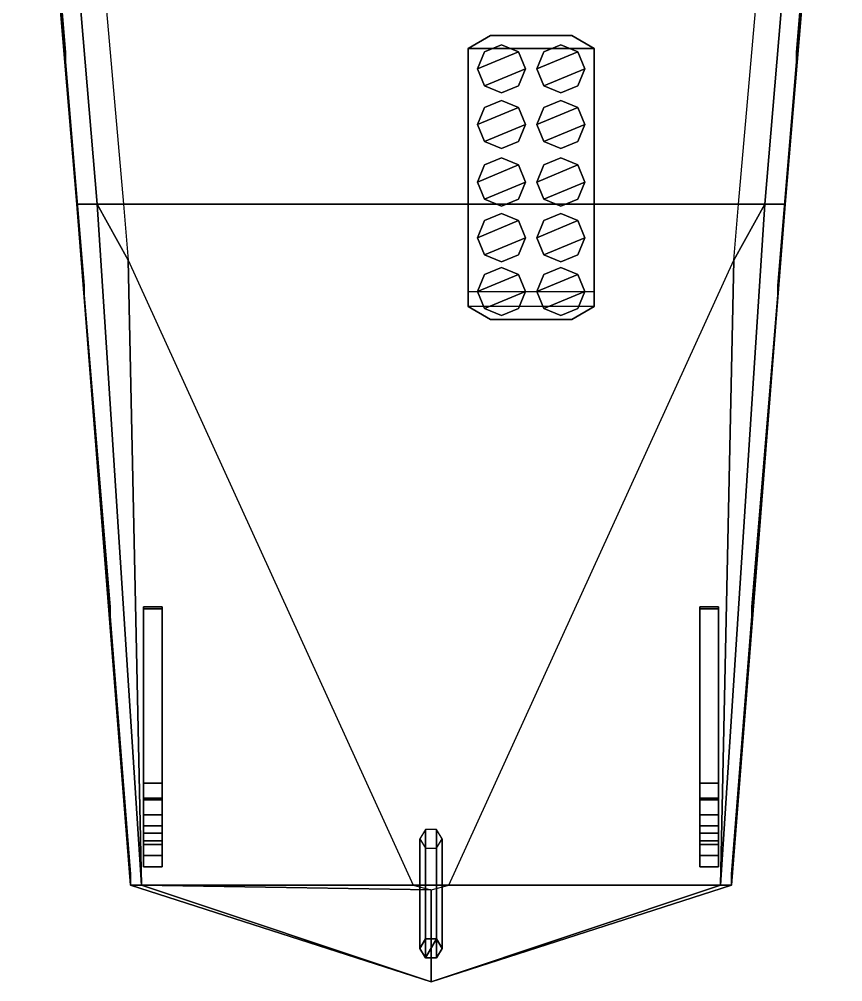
# Model space of a CAD drawing. Extents: x -2.7 to 2.7, y -19.1 to 19.1.
# Drawn here: x -2.22 to 2.22, y -19.15 to -13.96 of the extents above; entities that cross this region are included whole.
import ezdxf

# ---------------------------------------------------------------- set-up
doc = ezdxf.new("R2010")
doc.units = 0
doc.layers.get('0').update_dxf_attribs({"linetype": 'CONTINUOUS'})
doc.layers.add('RAILINGS', color=6, linetype='CONTINUOUS')

msp = doc.modelspace()

# ---------------------------------------------------------------- linework, layer by layer
for points in [[(-2.220000000000001, -11.27999999999999, 1.569999999999999), (-1.909999999999999, -14.95999999999999, 1.620000000000001), (1.909999999999993, -14.95999999999999, 1.620000000000001), (2.219999999999996, -11.27999999999999, 1.569999999999999)], [(-2.220000000000001, -11.27999999999999, 1.569999999999999), (-2.110000000000016, -11.27999999999999, 0.8700000000000006), (-1.8, -14.95999999999999, 0.8700000000000006), (-1.909999999999999, -14.95999999999999, 1.620000000000001)], [(-2.110000000000016, -11.27999999999999, 0.8700000000000006), (-1.98154362416109, -11.27999999999999), (-1.657959183673472, -14.96), (-1.8, -14.95999999999999, 0.8700000000000006)], [(1.799999999999993, -14.95999999999999, 0.8700000000000006), (1.657959183673466, -14.96), (1.981543624161085, -11.27999999999999), (2.11000000000001, -11.27999999999999, 0.8700000000000006)], [(1.909999999999993, -14.95999999999999, 1.620000000000001), (1.799999999999993, -14.95999999999999, 0.8700000000000006), (2.11000000000001, -11.27999999999999, 0.8700000000000006), (2.219999999999996, -11.27999999999999, 1.569999999999999)], [(0.3199999999999983, -14.05, 1.8), (0.3199999999999983, -14.05, 1.6), (0.1999999999999982, -14.12, 1.6), (0.1999999999999982, -14.12, 1.8)], [(0.8799999999999982, -14.12, 1.8), (0.7599999999999985, -14.05, 1.8), (0.3199999999999983, -14.05, 1.8), (0.1999999999999982, -14.12, 1.8)], [(0.7599999999999985, -14.05, 1.8), (0.7599999999999985, -14.05, 1.6), (0.3199999999999983, -14.05, 1.6), (0.3199999999999983, -14.05, 1.8)], [(0.8799999999999982, -14.12, 1.6), (0.7599999999999985, -14.05, 1.6), (0.7599999999999985, -14.05, 1.8), (0.8799999999999982, -14.12, 1.8)], [(0.3799999999999983, -14.1, 1.929999999999999), (0.2880761184457471, -14.13807611844575, 1.929999999999999), (0.2499999999999983, -14.23, 1.929999999999999), (0.4719238815542495, -14.13807611844575, 1.929999999999999)], [(0.3799999999999983, -14.1, 1.8), (0.2880761184457471, -14.13807611844575, 1.8), (0.2880761184457471, -14.13807611844575, 1.929999999999999), (0.3799999999999983, -14.1, 1.929999999999999)], [(0.4719238815542495, -14.13807611844575, 1.8), (0.3799999999999983, -14.1, 1.8), (0.3799999999999983, -14.1, 1.929999999999999), (0.4719238815542495, -14.13807611844575, 1.929999999999999)], [(0.6999999999999984, -14.1, 1.929999999999999), (0.608076118445747, -14.13807611844575, 1.929999999999999), (0.5699999999999984, -14.23, 1.929999999999999), (0.7919238815542496, -14.13807611844575, 1.929999999999999)], [(0.6999999999999984, -14.1, 1.8), (0.608076118445747, -14.13807611844575, 1.8), (0.608076118445747, -14.13807611844575, 1.929999999999999), (0.6999999999999984, -14.1, 1.929999999999999)], [(0.7919238815542496, -14.13807611844575, 1.8), (0.6999999999999984, -14.1, 1.8), (0.6999999999999984, -14.1, 1.929999999999999), (0.7919238815542496, -14.13807611844575, 1.929999999999999)], [(0.8799999999999981, -15.43, 1.8), (0.8799999999999982, -14.12, 1.8), (0.1999999999999982, -14.12, 1.8), (0.1999999999999981, -15.43, 1.8)], [(0.1999999999999982, -14.12, 1.8), (0.1999999999999982, -14.12, 1.6), (0.1999999999999981, -15.51, 1.62), (0.1999999999999981, -15.51, 1.8)], [(0.2880761184457471, -14.13807611844575, 1.8), (0.2499999999999983, -14.23, 1.8), (0.2499999999999983, -14.23, 1.929999999999999), (0.2880761184457471, -14.13807611844575, 1.929999999999999)], [(0.4719238815542495, -14.13807611844575, 1.929999999999999), (0.2499999999999983, -14.23, 1.929999999999999), (0.288076118445747, -14.32192388155425, 1.929999999999999), (0.5099999999999982, -14.23, 1.929999999999999)], [(0.5099999999999982, -14.23, 1.8), (0.4719238815542495, -14.13807611844575, 1.8), (0.4719238815542495, -14.13807611844575, 1.929999999999999), (0.5099999999999982, -14.23, 1.929999999999999)], [(0.608076118445747, -14.13807611844575, 1.8), (0.5699999999999984, -14.23, 1.8), (0.5699999999999984, -14.23, 1.929999999999999), (0.608076118445747, -14.13807611844575, 1.929999999999999)], [(0.7919238815542496, -14.13807611844575, 1.929999999999999), (0.5699999999999984, -14.23, 1.929999999999999), (0.608076118445747, -14.32192388155425, 1.929999999999999), (0.8299999999999982, -14.23, 1.929999999999999)], [(0.8299999999999982, -14.23, 1.8), (0.7919238815542496, -14.13807611844575, 1.8), (0.7919238815542496, -14.13807611844575, 1.929999999999999), (0.8299999999999982, -14.23, 1.929999999999999)], [(0.8799999999999981, -15.51, 1.62), (0.8799999999999982, -14.12, 1.6), (0.8799999999999982, -14.12, 1.8), (0.8799999999999981, -15.51, 1.8)], [(0.2499999999999983, -14.23, 1.8), (0.288076118445747, -14.32192388155425, 1.8), (0.288076118445747, -14.32192388155425, 1.929999999999999), (0.2499999999999983, -14.23, 1.929999999999999)], [(0.5099999999999982, -14.23, 1.929999999999999), (0.288076118445747, -14.32192388155425, 1.929999999999999), (0.3799999999999976, -14.36, 1.929999999999999), (0.4719238815542494, -14.32192388155425, 1.929999999999999)], [(0.4719238815542494, -14.32192388155425, 1.8), (0.5099999999999982, -14.23, 1.8), (0.5099999999999982, -14.23, 1.929999999999999), (0.4719238815542494, -14.32192388155425, 1.929999999999999)], [(0.5699999999999984, -14.23, 1.8), (0.608076118445747, -14.32192388155425, 1.8), (0.608076118445747, -14.32192388155425, 1.929999999999999), (0.5699999999999984, -14.23, 1.929999999999999)], [(0.8299999999999982, -14.23, 1.929999999999999), (0.608076118445747, -14.32192388155425, 1.929999999999999), (0.6999999999999976, -14.36, 1.929999999999999), (0.7919238815542496, -14.32192388155425, 1.929999999999999)], [(0.7919238815542496, -14.32192388155425, 1.8), (0.8299999999999982, -14.23, 1.8), (0.8299999999999982, -14.23, 1.929999999999999), (0.7919238815542496, -14.32192388155425, 1.929999999999999)], [(0.288076118445747, -14.32192388155425, 1.8), (0.3799999999999982, -14.36, 1.8), (0.3799999999999982, -14.36, 1.929999999999999), (0.288076118445747, -14.32192388155425, 1.929999999999999)], [(0.3799999999999982, -14.36, 1.8), (0.4719238815542494, -14.32192388155425, 1.8), (0.4719238815542494, -14.32192388155425, 1.929999999999999), (0.3799999999999982, -14.36, 1.929999999999999)], [(0.608076118445747, -14.32192388155425, 1.8), (0.6999999999999984, -14.36, 1.8), (0.6999999999999984, -14.36, 1.929999999999999), (0.608076118445747, -14.32192388155425, 1.929999999999999)], [(0.6999999999999984, -14.36, 1.8), (0.7919238815542496, -14.32192388155425, 1.8), (0.7919238815542496, -14.32192388155425, 1.929999999999999), (0.6999999999999984, -14.36, 1.929999999999999)], [(0.3799999999999982, -14.4, 1.929999999999999), (0.288076118445747, -14.43807611844575, 1.929999999999999), (0.2499999999999982, -14.53, 1.929999999999999), (0.4719238815542494, -14.43807611844575, 1.929999999999999)], [(0.3799999999999982, -14.4, 1.8), (0.288076118445747, -14.43807611844575, 1.8), (0.288076118445747, -14.43807611844575, 1.929999999999999), (0.3799999999999982, -14.4, 1.929999999999999)], [(0.4719238815542494, -14.43807611844575, 1.8), (0.3799999999999982, -14.4, 1.8), (0.3799999999999982, -14.4, 1.929999999999999), (0.4719238815542494, -14.43807611844575, 1.929999999999999)], [(0.6999999999999984, -14.4, 1.929999999999999), (0.608076118445747, -14.43807611844575, 1.929999999999999), (0.5699999999999984, -14.53, 1.929999999999999), (0.7919238815542496, -14.43807611844575, 1.929999999999999)], [(0.6999999999999984, -14.4, 1.8), (0.608076118445747, -14.43807611844575, 1.8), (0.608076118445747, -14.43807611844575, 1.929999999999999), (0.6999999999999984, -14.4, 1.929999999999999)], [(0.7919238815542496, -14.43807611844575, 1.8), (0.6999999999999984, -14.4, 1.8), (0.6999999999999984, -14.4, 1.929999999999999), (0.7919238815542496, -14.43807611844575, 1.929999999999999)], [(0.288076118445747, -14.43807611844575, 1.8), (0.2499999999999982, -14.53, 1.8), (0.2499999999999982, -14.53, 1.929999999999999), (0.288076118445747, -14.43807611844575, 1.929999999999999)], [(0.4719238815542494, -14.43807611844575, 1.929999999999999), (0.2499999999999982, -14.53, 1.929999999999999), (0.288076118445747, -14.62192388155425, 1.929999999999999), (0.5099999999999982, -14.53, 1.929999999999999)], [(0.5099999999999982, -14.53, 1.8), (0.4719238815542494, -14.43807611844575, 1.8), (0.4719238815542494, -14.43807611844575, 1.929999999999999), (0.5099999999999982, -14.53, 1.929999999999999)], [(0.608076118445747, -14.43807611844575, 1.8), (0.5699999999999984, -14.53, 1.8), (0.5699999999999984, -14.53, 1.929999999999999), (0.608076118445747, -14.43807611844575, 1.929999999999999)], [(0.7919238815542496, -14.43807611844575, 1.929999999999999), (0.5699999999999984, -14.53, 1.929999999999999), (0.608076118445747, -14.62192388155425, 1.929999999999999), (0.8299999999999982, -14.53, 1.929999999999999)], [(0.8299999999999982, -14.53, 1.8), (0.7919238815542496, -14.43807611844575, 1.8), (0.7919238815542496, -14.43807611844575, 1.929999999999999), (0.8299999999999982, -14.53, 1.929999999999999)], [(0.2499999999999982, -14.53, 1.8), (0.288076118445747, -14.62192388155425, 1.8), (0.288076118445747, -14.62192388155425, 1.929999999999999), (0.2499999999999982, -14.53, 1.929999999999999)], [(0.5099999999999982, -14.53, 1.929999999999999), (0.288076118445747, -14.62192388155425, 1.929999999999999), (0.3799999999999976, -14.66, 1.929999999999999), (0.4719238815542494, -14.62192388155425, 1.929999999999999)], [(0.4719238815542494, -14.62192388155425, 1.8), (0.5099999999999982, -14.53, 1.8), (0.5099999999999982, -14.53, 1.929999999999999), (0.4719238815542494, -14.62192388155425, 1.929999999999999)], [(0.5699999999999984, -14.53, 1.8), (0.608076118445747, -14.62192388155425, 1.8), (0.608076118445747, -14.62192388155425, 1.929999999999999), (0.5699999999999984, -14.53, 1.929999999999999)], [(0.8299999999999982, -14.53, 1.929999999999999), (0.608076118445747, -14.62192388155425, 1.929999999999999), (0.6999999999999976, -14.66, 1.929999999999999), (0.7919238815542496, -14.62192388155425, 1.929999999999999)], [(0.7919238815542496, -14.62192388155425, 1.8), (0.8299999999999982, -14.53, 1.8), (0.8299999999999982, -14.53, 1.929999999999999), (0.7919238815542496, -14.62192388155425, 1.929999999999999)], [(0.288076118445747, -14.62192388155425, 1.8), (0.3799999999999982, -14.66, 1.8), (0.3799999999999982, -14.66, 1.929999999999999), (0.288076118445747, -14.62192388155425, 1.929999999999999)], [(0.3799999999999982, -14.66, 1.8), (0.4719238815542494, -14.62192388155425, 1.8), (0.4719238815542494, -14.62192388155425, 1.929999999999999), (0.3799999999999982, -14.66, 1.929999999999999)], [(0.608076118445747, -14.62192388155425, 1.8), (0.6999999999999984, -14.66, 1.8), (0.6999999999999984, -14.66, 1.929999999999999), (0.608076118445747, -14.62192388155425, 1.929999999999999)], [(0.6999999999999984, -14.66, 1.8), (0.7919238815542496, -14.62192388155425, 1.8), (0.7919238815542496, -14.62192388155425, 1.929999999999999), (0.6999999999999984, -14.66, 1.929999999999999)], [(0.3799999999999982, -14.71, 1.929999999999999), (0.288076118445747, -14.74807611844575, 1.929999999999999), (0.2499999999999982, -14.84, 1.929999999999999), (0.4719238815542494, -14.74807611844575, 1.929999999999999)], [(0.3799999999999982, -14.71, 1.8), (0.288076118445747, -14.74807611844575, 1.8), (0.288076118445747, -14.74807611844575, 1.929999999999999), (0.3799999999999982, -14.71, 1.929999999999999)], [(0.4719238815542494, -14.74807611844575, 1.8), (0.3799999999999982, -14.71, 1.8), (0.3799999999999982, -14.71, 1.929999999999999), (0.4719238815542494, -14.74807611844575, 1.929999999999999)], [(0.6999999999999984, -14.71, 1.929999999999999), (0.608076118445747, -14.74807611844575, 1.929999999999999), (0.5699999999999984, -14.84, 1.929999999999999), (0.7919238815542496, -14.74807611844575, 1.929999999999999)], [(0.6999999999999984, -14.71, 1.8), (0.608076118445747, -14.74807611844575, 1.8), (0.608076118445747, -14.74807611844575, 1.929999999999999), (0.6999999999999984, -14.71, 1.929999999999999)], [(0.7919238815542496, -14.74807611844575, 1.8), (0.6999999999999984, -14.71, 1.8), (0.6999999999999984, -14.71, 1.929999999999999), (0.7919238815542496, -14.74807611844575, 1.929999999999999)], [(0.288076118445747, -14.74807611844575, 1.8), (0.2499999999999982, -14.84, 1.8), (0.2499999999999982, -14.84, 1.929999999999999), (0.288076118445747, -14.74807611844575, 1.929999999999999)], [(0.4719238815542494, -14.74807611844575, 1.929999999999999), (0.2499999999999982, -14.84, 1.929999999999999), (0.288076118445747, -14.93192388155425, 1.929999999999999), (0.5099999999999982, -14.84, 1.929999999999999)], [(0.5099999999999982, -14.84, 1.8), (0.4719238815542494, -14.74807611844575, 1.8), (0.4719238815542494, -14.74807611844575, 1.929999999999999), (0.5099999999999982, -14.84, 1.929999999999999)], [(0.608076118445747, -14.74807611844575, 1.8), (0.5699999999999984, -14.84, 1.8), (0.5699999999999984, -14.84, 1.929999999999999), (0.608076118445747, -14.74807611844575, 1.929999999999999)], [(0.7919238815542496, -14.74807611844575, 1.929999999999999), (0.5699999999999984, -14.84, 1.929999999999999), (0.608076118445747, -14.93192388155425, 1.929999999999999), (0.8299999999999982, -14.84, 1.929999999999999)], [(0.8299999999999982, -14.84, 1.8), (0.7919238815542496, -14.74807611844575, 1.8), (0.7919238815542496, -14.74807611844575, 1.929999999999999), (0.8299999999999982, -14.84, 1.929999999999999)], [(0.2499999999999982, -14.84, 1.8), (0.288076118445747, -14.93192388155425, 1.8), (0.288076118445747, -14.93192388155425, 1.929999999999999), (0.2499999999999982, -14.84, 1.929999999999999)], [(0.5099999999999982, -14.84, 1.929999999999999), (0.288076118445747, -14.93192388155425, 1.929999999999999), (0.3799999999999975, -14.97, 1.929999999999999), (0.4719238815542494, -14.93192388155425, 1.929999999999999)], [(0.4719238815542494, -14.93192388155425, 1.8), (0.5099999999999982, -14.84, 1.8), (0.5099999999999982, -14.84, 1.929999999999999), (0.4719238815542494, -14.93192388155425, 1.929999999999999)], [(0.5699999999999984, -14.84, 1.8), (0.608076118445747, -14.93192388155425, 1.8), (0.608076118445747, -14.93192388155425, 1.929999999999999), (0.5699999999999984, -14.84, 1.929999999999999)], [(0.8299999999999982, -14.84, 1.929999999999999), (0.608076118445747, -14.93192388155425, 1.929999999999999), (0.6999999999999976, -14.97, 1.929999999999999), (0.7919238815542496, -14.93192388155425, 1.929999999999999)], [(0.7919238815542496, -14.93192388155425, 1.8), (0.8299999999999982, -14.84, 1.8), (0.8299999999999982, -14.84, 1.929999999999999), (0.7919238815542496, -14.93192388155425, 1.929999999999999)], [(0.288076118445747, -14.93192388155425, 1.8), (0.3799999999999982, -14.97, 1.8), (0.3799999999999982, -14.97, 1.929999999999999), (0.288076118445747, -14.93192388155425, 1.929999999999999)], [(0.3799999999999982, -14.97, 1.8), (0.4719238815542494, -14.93192388155425, 1.8), (0.4719238815542494, -14.93192388155425, 1.929999999999999), (0.3799999999999982, -14.97, 1.929999999999999)], [(0.608076118445747, -14.93192388155425, 1.8), (0.6999999999999983, -14.97, 1.8), (0.6999999999999983, -14.97, 1.929999999999999), (0.608076118445747, -14.93192388155425, 1.929999999999999)], [(0.6999999999999983, -14.97, 1.8), (0.7919238815542496, -14.93192388155425, 1.8), (0.7919238815542496, -14.93192388155425, 1.929999999999999), (0.6999999999999983, -14.97, 1.929999999999999)], [(-1.909999999999999, -14.95999999999999, 1.620000000000001), (-1.8, -14.95999999999999, 0.8700000000000006), (-1.559999999999991, -18.62999999999999, 1.310000000000001), (-1.619999999999994, -18.62999999999999, 1.640000000000001)], [(-1.91, -14.95999999999999, 1.620000000000001), (-1.620000000000019, -18.63, 1.640000000000001), (1.619999999999989, -18.63, 1.640000000000001), (1.909999999999993, -14.95999999999999, 1.620000000000001)], [(-1.8, -14.95999999999999, 0.8699999999999988), (-1.657959183673473, -14.95999999999999), (-1.633432835820871, -15.26126865671647)], [(-1.8, -14.95999999999999, 0.8700000000000006), (-1.633432835820896, -15.26126865671648), (-1.559999999999991, -18.62999999999999, 1.230000000000001), (-1.559999999999991, -18.62999999999999, 1.310000000000001)], [(1.560000000000012, -18.62999999999999, 1.310000000000001), (1.560000000000012, -18.62999999999999, 1.230000000000001), (1.633432835820892, -15.26126865671648), (1.799999999999993, -14.95999999999999, 0.8700000000000006)], [(1.620000000000015, -18.62999999999999, 1.640000000000001), (1.560000000000012, -18.62999999999999, 1.310000000000001), (1.799999999999993, -14.95999999999999, 0.8700000000000006), (1.909999999999993, -14.95999999999999, 1.620000000000001)], [(1.633432835820892, -15.26126865671648), (1.633432835820892, -15.26126865671648), (1.657959183673465, -14.96), (1.799999999999993, -14.95999999999999, 0.8700000000000006)], [(0.3799999999999982, -15.01, 1.929999999999999), (0.288076118445747, -15.04807611844575, 1.929999999999999), (0.2499999999999981, -15.14, 1.929999999999999), (0.4719238815542494, -15.04807611844575, 1.929999999999999)], [(0.3799999999999982, -15.01, 1.8), (0.288076118445747, -15.04807611844575, 1.8), (0.288076118445747, -15.04807611844575, 1.929999999999999), (0.3799999999999982, -15.01, 1.929999999999999)], [(0.4719238815542494, -15.04807611844575, 1.8), (0.3799999999999982, -15.01, 1.8), (0.3799999999999982, -15.01, 1.929999999999999), (0.4719238815542494, -15.04807611844575, 1.929999999999999)], [(0.6999999999999983, -15.01, 1.929999999999999), (0.608076118445747, -15.04807611844575, 1.929999999999999), (0.5699999999999982, -15.14, 1.929999999999999), (0.7919238815542494, -15.04807611844575, 1.929999999999999)], [(0.6999999999999983, -15.01, 1.8), (0.608076118445747, -15.04807611844575, 1.8), (0.608076118445747, -15.04807611844575, 1.929999999999999), (0.6999999999999983, -15.01, 1.929999999999999)], [(0.7919238815542494, -15.04807611844575, 1.8), (0.6999999999999983, -15.01, 1.8), (0.6999999999999983, -15.01, 1.929999999999999), (0.7919238815542494, -15.04807611844575, 1.929999999999999)], [(0.288076118445747, -15.04807611844575, 1.8), (0.2499999999999981, -15.14, 1.8), (0.2499999999999981, -15.14, 1.929999999999999), (0.288076118445747, -15.04807611844575, 1.929999999999999)], [(0.4719238815542494, -15.04807611844575, 1.929999999999999), (0.2499999999999981, -15.14, 1.929999999999999), (0.2880761184457469, -15.23192388155425, 1.929999999999999), (0.5099999999999981, -15.14, 1.929999999999999)], [(0.5099999999999981, -15.14, 1.8), (0.4719238815542494, -15.04807611844575, 1.8), (0.4719238815542494, -15.04807611844575, 1.929999999999999), (0.5099999999999981, -15.14, 1.929999999999999)], [(0.608076118445747, -15.04807611844575, 1.8), (0.5699999999999982, -15.14, 1.8), (0.5699999999999982, -15.14, 1.929999999999999), (0.608076118445747, -15.04807611844575, 1.929999999999999)], [(0.7919238815542494, -15.04807611844575, 1.929999999999999), (0.5699999999999982, -15.14, 1.929999999999999), (0.608076118445747, -15.23192388155425, 1.929999999999999), (0.8299999999999981, -15.14, 1.929999999999999)], [(0.8299999999999981, -15.14, 1.8), (0.7919238815542494, -15.04807611844575, 1.8), (0.7919238815542494, -15.04807611844575, 1.929999999999999), (0.8299999999999981, -15.14, 1.929999999999999)], [(0.2499999999999981, -15.14, 1.8), (0.2880761184457469, -15.23192388155425, 1.8), (0.2880761184457469, -15.23192388155425, 1.929999999999999), (0.2499999999999981, -15.14, 1.929999999999999)], [(0.5099999999999981, -15.14, 1.929999999999999), (0.2880761184457469, -15.23192388155425, 1.929999999999999), (0.3799999999999974, -15.27, 1.929999999999999), (0.4719238815542493, -15.23192388155425, 1.929999999999999)], [(0.4719238815542493, -15.23192388155425, 1.8), (0.5099999999999981, -15.14, 1.8), (0.5099999999999981, -15.14, 1.929999999999999), (0.4719238815542493, -15.23192388155425, 1.929999999999999)], [(0.5699999999999982, -15.14, 1.8), (0.608076118445747, -15.23192388155425, 1.8), (0.608076118445747, -15.23192388155425, 1.929999999999999), (0.5699999999999982, -15.14, 1.929999999999999)], [(0.8299999999999981, -15.14, 1.929999999999999), (0.608076118445747, -15.23192388155425, 1.929999999999999), (0.6999999999999976, -15.27, 1.929999999999999), (0.7919238815542494, -15.23192388155425, 1.929999999999999)], [(0.7919238815542494, -15.23192388155425, 1.8), (0.8299999999999981, -15.14, 1.8), (0.8299999999999981, -15.14, 1.929999999999999), (0.7919238815542494, -15.23192388155425, 1.929999999999999)], [(0.2880761184457469, -15.23192388155425, 1.8), (0.3799999999999981, -15.27, 1.8), (0.3799999999999981, -15.27, 1.929999999999999), (0.2880761184457469, -15.23192388155425, 1.929999999999999)], [(0.3799999999999981, -15.27, 1.8), (0.4719238815542493, -15.23192388155425, 1.8), (0.4719238815542493, -15.23192388155425, 1.929999999999999), (0.3799999999999981, -15.27, 1.929999999999999)], [(0.608076118445747, -15.23192388155425, 1.8), (0.6999999999999983, -15.27, 1.8), (0.6999999999999983, -15.27, 1.929999999999999), (0.608076118445747, -15.23192388155425, 1.929999999999999)], [(0.6999999999999983, -15.27, 1.8), (0.7919238815542494, -15.23192388155425, 1.8), (0.7919238815542494, -15.23192388155425, 1.929999999999999), (0.6999999999999983, -15.27, 1.929999999999999)], [(0.3799999999999981, -15.3, 1.929999999999999), (0.2880761184457469, -15.33807611844575, 1.929999999999999), (0.2499999999999981, -15.43, 1.929999999999999), (0.4719238815542493, -15.33807611844575, 1.929999999999999)], [(0.3799999999999981, -15.3, 1.8), (0.2880761184457469, -15.33807611844575, 1.8), (0.2880761184457469, -15.33807611844575, 1.929999999999999), (0.3799999999999981, -15.3, 1.929999999999999)], [(0.4719238815542493, -15.33807611844575, 1.8), (0.3799999999999981, -15.3, 1.8), (0.3799999999999981, -15.3, 1.929999999999999), (0.4719238815542493, -15.33807611844575, 1.929999999999999)], [(0.6999999999999983, -15.3, 1.929999999999999), (0.608076118445747, -15.33807611844575, 1.929999999999999), (0.5699999999999982, -15.43, 1.929999999999999), (0.7919238815542494, -15.33807611844575, 1.929999999999999)], [(0.6999999999999983, -15.3, 1.8), (0.608076118445747, -15.33807611844575, 1.8), (0.608076118445747, -15.33807611844575, 1.929999999999999), (0.6999999999999983, -15.3, 1.929999999999999)], [(0.7919238815542494, -15.33807611844575, 1.8), (0.6999999999999983, -15.3, 1.8), (0.6999999999999983, -15.3, 1.929999999999999), (0.7919238815542494, -15.33807611844575, 1.929999999999999)], [(0.2880761184457469, -15.33807611844575, 1.8), (0.2499999999999981, -15.43, 1.8), (0.2499999999999981, -15.43, 1.929999999999999), (0.2880761184457469, -15.33807611844575, 1.929999999999999)], [(0.4719238815542493, -15.33807611844575, 1.929999999999999), (0.2499999999999981, -15.43, 1.929999999999999), (0.2880761184457469, -15.52192388155425, 1.929999999999999), (0.5099999999999981, -15.43, 1.929999999999999)], [(0.5099999999999981, -15.43, 1.8), (0.4719238815542493, -15.33807611844575, 1.8), (0.4719238815542493, -15.33807611844575, 1.929999999999999), (0.5099999999999981, -15.43, 1.929999999999999)], [(0.608076118445747, -15.33807611844575, 1.8), (0.5699999999999982, -15.43, 1.8), (0.5699999999999982, -15.43, 1.929999999999999), (0.608076118445747, -15.33807611844575, 1.929999999999999)], [(0.7919238815542494, -15.33807611844575, 1.929999999999999), (0.5699999999999982, -15.43, 1.929999999999999), (0.608076118445747, -15.52192388155425, 1.929999999999999), (0.8299999999999981, -15.43, 1.929999999999999)], [(0.8299999999999981, -15.43, 1.8), (0.7919238815542494, -15.33807611844575, 1.8), (0.7919238815542494, -15.33807611844575, 1.929999999999999), (0.8299999999999981, -15.43, 1.929999999999999)], [(0.2499999999999981, -15.43, 1.8), (0.2880761184457469, -15.52192388155425, 1.8), (0.2880761184457469, -15.52192388155425, 1.929999999999999), (0.2499999999999981, -15.43, 1.929999999999999)], [(0.5099999999999981, -15.43, 1.929999999999999), (0.2880761184457469, -15.52192388155425, 1.929999999999999), (0.3799999999999974, -15.56, 1.929999999999999), (0.4719238815542493, -15.52192388155425, 1.929999999999999)], [(0.4719238815542493, -15.52192388155425, 1.8), (0.5099999999999981, -15.43, 1.8), (0.5099999999999981, -15.43, 1.929999999999999), (0.4719238815542493, -15.52192388155425, 1.929999999999999)], [(0.5699999999999982, -15.43, 1.8), (0.608076118445747, -15.52192388155425, 1.8), (0.608076118445747, -15.52192388155425, 1.929999999999999), (0.5699999999999982, -15.43, 1.929999999999999)], [(0.8299999999999981, -15.43, 1.929999999999999), (0.608076118445747, -15.52192388155425, 1.929999999999999), (0.6999999999999976, -15.56, 1.929999999999999), (0.7919238815542494, -15.52192388155425, 1.929999999999999)], [(0.7919238815542494, -15.52192388155425, 1.8), (0.8299999999999981, -15.43, 1.8), (0.8299999999999981, -15.43, 1.929999999999999), (0.7919238815542494, -15.52192388155425, 1.929999999999999)], [(0.1999999999999982, -15.50999999999999, 1.62), (0.3199999999999981, -15.57999999999999, 1.62), (0.3199999999999981, -15.57999999999999, 1.8), (0.1999999999999982, -15.50999999999999, 1.8)], [(0.1999999999999982, -15.50999999999999, 1.8), (0.3199999999999981, -15.57999999999999, 1.8), (0.7599999999999981, -15.57999999999999, 1.8), (0.8799999999999982, -15.50999999999999, 1.8)], [(0.7599999999999981, -15.57999999999999, 1.8), (0.7599999999999981, -15.57999999999999, 1.62), (0.8799999999999982, -15.50999999999999, 1.62), (0.8799999999999982, -15.50999999999999, 1.8)], [(0.2880761184457469, -15.52192388155425, 1.8), (0.3799999999999981, -15.56, 1.8), (0.3799999999999981, -15.56, 1.929999999999999), (0.2880761184457469, -15.52192388155425, 1.929999999999999)], [(0.3799999999999981, -15.56, 1.8), (0.4719238815542493, -15.52192388155425, 1.8), (0.4719238815542493, -15.52192388155425, 1.929999999999999), (0.3799999999999981, -15.56, 1.929999999999999)], [(0.608076118445747, -15.52192388155425, 1.8), (0.6999999999999983, -15.56, 1.8), (0.6999999999999983, -15.56, 1.929999999999999), (0.608076118445747, -15.52192388155425, 1.929999999999999)], [(0.6999999999999983, -15.56, 1.8), (0.7919238815542494, -15.52192388155425, 1.8), (0.7919238815542494, -15.52192388155425, 1.929999999999999), (0.6999999999999983, -15.56, 1.929999999999999)], [(0.3199999999999981, -15.57999999999999, 1.8), (0.3199999999999981, -15.57999999999999, 1.62), (0.7599999999999981, -15.57999999999999, 1.62), (0.7599999999999981, -15.57999999999999, 1.8)], [(-1.450000000000003, -17.12999999999999, 4.41), (-1.450000000000003, -18.07999999999999, 3.899999999999998), (-1.550000000000005, -18.07999999999999, 3.899999999999998), (-1.550000000000004, -17.12999999999999, 4.41)], [(-1.550000000000004, -17.12999999999999, 4.41), (-1.550000000000004, -17.13999999999999, 4.449999999999999), (-1.450000000000003, -17.13999999999999, 4.449999999999999), (-1.450000000000003, -17.12999999999999, 4.41)], [(-1.550000000000005, -18.07999999999999, 3.899999999999998), (-1.550000000000005, -18.16999999999999, 3.929999999999999), (-1.550000000000004, -17.13999999999999, 4.449999999999999), (-1.550000000000004, -17.12999999999999, 4.41)], [(-1.550000000000004, -17.13999999999999, 4.449999999999999), (-1.550000000000005, -18.16999999999999, 3.929999999999999), (-1.450000000000003, -18.16999999999999, 3.929999999999999), (-1.450000000000003, -17.13999999999999, 4.449999999999999)], [(-1.450000000000003, -17.13999999999999, 4.449999999999999), (-1.450000000000003, -18.16999999999999, 3.929999999999999), (-1.450000000000003, -18.07999999999999, 3.899999999999998), (-1.450000000000003, -17.12999999999999, 4.41)], [(1.449999999999995, -17.12999999999999, 4.41), (1.449999999999995, -17.13999999999999, 4.449999999999999), (1.549999999999996, -17.13999999999999, 4.449999999999999), (1.549999999999996, -17.12999999999999, 4.41)], [(1.549999999999996, -17.12999999999999, 4.41), (1.549999999999996, -18.07999999999999, 3.899999999999998), (1.449999999999995, -18.07999999999999, 3.899999999999998), (1.449999999999995, -17.12999999999999, 4.41)], [(1.449999999999995, -18.07999999999999, 3.899999999999998), (1.449999999999995, -18.16999999999999, 3.929999999999999), (1.449999999999995, -17.13999999999999, 4.449999999999999), (1.449999999999995, -17.12999999999999, 4.41)], [(1.449999999999995, -17.13999999999999, 4.449999999999999), (1.449999999999995, -18.16999999999999, 3.929999999999999), (1.549999999999996, -18.16999999999999, 3.929999999999999), (1.549999999999996, -17.13999999999999, 4.449999999999999)], [(1.549999999999996, -17.13999999999999, 4.449999999999999), (1.549999999999996, -18.16999999999999, 3.929999999999999), (1.549999999999996, -18.07999999999999, 3.899999999999998), (1.549999999999996, -17.12999999999999, 4.41)], [(-1.450000000000003, -18.07999999999999, 3.899999999999998), (-1.450000000000003, -18.15999999999999, 3.849999999999997), (-1.550000000000005, -18.15999999999999, 3.849999999999997), (-1.550000000000005, -18.07999999999999, 3.899999999999998)], [(-1.550000000000005, -18.15999999999999, 3.849999999999997), (-1.550000000000005, -18.24999999999999, 3.879999999999999), (-1.550000000000005, -18.16999999999999, 3.929999999999999), (-1.550000000000005, -18.07999999999999, 3.899999999999998)], [(-1.450000000000003, -18.16999999999999, 3.929999999999999), (-1.450000000000003, -18.24999999999999, 3.879999999999999), (-1.450000000000003, -18.15999999999999, 3.849999999999997), (-1.450000000000003, -18.07999999999999, 3.899999999999998)], [(1.549999999999996, -18.07999999999999, 3.899999999999998), (1.549999999999996, -18.15999999999999, 3.849999999999997), (1.449999999999995, -18.15999999999999, 3.849999999999997), (1.449999999999995, -18.07999999999999, 3.899999999999998)], [(1.449999999999995, -18.15999999999999, 3.849999999999997), (1.449999999999995, -18.24999999999999, 3.879999999999999), (1.449999999999995, -18.16999999999999, 3.929999999999999), (1.449999999999995, -18.07999999999999, 3.899999999999998)], [(1.549999999999996, -18.16999999999999, 3.929999999999999), (1.549999999999996, -18.24999999999999, 3.879999999999999), (1.549999999999996, -18.15999999999999, 3.849999999999997), (1.549999999999996, -18.07999999999999, 3.899999999999998)], [(-1.550000000000005, -18.30999999999999, 3.679999999999999), (-1.550000000000005, -18.38999999999999, 3.739999999999998), (-1.550000000000005, -18.24999999999999, 3.879999999999999), (-1.550000000000005, -18.15999999999999, 3.849999999999997)], [(-1.450000000000003, -18.15999999999999, 3.849999999999997), (-1.450000000000003, -18.30999999999999, 3.679999999999999), (-1.550000000000005, -18.30999999999999, 3.679999999999999), (-1.550000000000005, -18.15999999999999, 3.849999999999997)], [(-1.550000000000005, -18.16999999999999, 3.929999999999999), (-1.550000000000005, -18.24999999999999, 3.879999999999999), (-1.450000000000003, -18.24999999999999, 3.879999999999999), (-1.450000000000003, -18.16999999999999, 3.929999999999999)], [(-1.450000000000003, -18.24999999999999, 3.879999999999999), (-1.450000000000003, -18.38999999999999, 3.739999999999998), (-1.450000000000003, -18.30999999999999, 3.679999999999999), (-1.450000000000003, -18.15999999999999, 3.849999999999997)], [(1.549999999999996, -18.15999999999999, 3.849999999999997), (1.549999999999996, -18.30999999999999, 3.679999999999999), (1.449999999999995, -18.30999999999999, 3.679999999999999), (1.449999999999995, -18.15999999999999, 3.849999999999997)], [(1.449999999999995, -18.30999999999999, 3.679999999999999), (1.449999999999995, -18.38999999999999, 3.739999999999998), (1.449999999999995, -18.24999999999999, 3.879999999999999), (1.449999999999995, -18.15999999999999, 3.849999999999997)], [(1.449999999999995, -18.16999999999999, 3.929999999999999), (1.449999999999995, -18.24999999999999, 3.879999999999999), (1.549999999999996, -18.24999999999999, 3.879999999999999), (1.549999999999996, -18.16999999999999, 3.929999999999999)], [(1.549999999999996, -18.24999999999999, 3.879999999999999), (1.549999999999996, -18.38999999999999, 3.739999999999998), (1.549999999999996, -18.30999999999999, 3.679999999999999), (1.549999999999996, -18.15999999999999, 3.849999999999997)], [(-1.550000000000005, -18.24999999999999, 3.879999999999999), (-1.550000000000005, -18.38999999999999, 3.739999999999998), (-1.450000000000003, -18.38999999999999, 3.739999999999998), (-1.450000000000003, -18.24999999999999, 3.879999999999999)], [(1.449999999999995, -18.24999999999999, 3.879999999999999), (1.449999999999995, -18.38999999999999, 3.739999999999998), (1.549999999999996, -18.38999999999999, 3.739999999999998), (1.549999999999996, -18.24999999999999, 3.879999999999999)], [(-1.550000000000005, -18.34999999999999, 3.609999999999999), (-1.550000000000005, -18.46999999999999, 3.609999999999999), (-1.550000000000005, -18.38999999999999, 3.739999999999998), (-1.550000000000005, -18.30999999999999, 3.679999999999999)], [(-1.450000000000003, -18.30999999999999, 3.679999999999999), (-1.450000000000003, -18.34999999999999, 3.609999999999999), (-1.550000000000005, -18.34999999999999, 3.609999999999999), (-1.550000000000005, -18.30999999999999, 3.679999999999999)], [(-1.450000000000003, -18.38999999999999, 3.739999999999998), (-1.450000000000003, -18.46999999999999, 3.609999999999999), (-1.450000000000003, -18.34999999999999, 3.609999999999999), (-1.450000000000003, -18.30999999999999, 3.679999999999999)], [(1.549999999999996, -18.30999999999999, 3.679999999999999), (1.549999999999996, -18.34999999999999, 3.609999999999999), (1.449999999999995, -18.34999999999999, 3.609999999999999), (1.449999999999995, -18.30999999999999, 3.679999999999999)], [(1.449999999999995, -18.34999999999999, 3.609999999999999), (1.449999999999995, -18.46999999999999, 3.609999999999999), (1.449999999999995, -18.38999999999999, 3.739999999999998), (1.449999999999995, -18.30999999999999, 3.679999999999999)], [(1.549999999999996, -18.38999999999999, 3.739999999999998), (1.549999999999996, -18.46999999999999, 3.609999999999999), (1.549999999999996, -18.34999999999999, 3.609999999999999), (1.549999999999996, -18.30999999999999, 3.679999999999999)], [(-1.550000000000005, -18.40999999999999, 3.39), (-1.550000000000005, -18.52999999999999, 3.39), (-1.550000000000005, -18.46999999999999, 3.609999999999999), (-1.550000000000005, -18.34999999999999, 3.609999999999999)], [(-1.450000000000003, -18.34999999999999, 3.609999999999999), (-1.450000000000003, -18.40999999999999, 3.39), (-1.550000000000005, -18.40999999999999, 3.39), (-1.550000000000005, -18.34999999999999, 3.609999999999999)], [(-1.450000000000003, -18.46999999999999, 3.609999999999999), (-1.450000000000003, -18.52999999999999, 3.39), (-1.450000000000003, -18.40999999999999, 3.39), (-1.450000000000003, -18.34999999999999, 3.609999999999999)], [(-0.0300000000000022, -18.33, 1.63), (-0.0600000000000023, -18.38, 1.63), (-0.0600000000000023, -18.97, 4.54), (-0.0300000000000023, -18.91803847577293, 4.54)], [(0.0299999999999978, -18.33, 1.63), (-0.0300000000000022, -18.33, 1.63), (-0.0300000000000023, -18.91803847577293, 4.54), (0.0299999999999977, -18.91803847577293, 4.54)], [(0.0599999999999978, -18.38, 1.63), (0.0299999999999978, -18.33, 1.63), (0.0299999999999977, -18.91803847577293, 4.54), (0.0599999999999977, -18.97, 4.54)], [(1.549999999999996, -18.34999999999999, 3.609999999999999), (1.549999999999996, -18.40999999999999, 3.39), (1.449999999999995, -18.40999999999999, 3.39), (1.449999999999995, -18.34999999999999, 3.609999999999999)], [(1.449999999999995, -18.40999999999999, 3.39), (1.449999999999995, -18.52999999999999, 3.39), (1.449999999999995, -18.46999999999999, 3.609999999999999), (1.449999999999995, -18.34999999999999, 3.609999999999999)], [(1.549999999999996, -18.46999999999999, 3.609999999999999), (1.549999999999996, -18.52999999999999, 3.39), (1.549999999999996, -18.40999999999999, 3.39), (1.549999999999996, -18.34999999999999, 3.609999999999999)], [(-1.550000000000005, -18.38999999999999, 3.739999999999998), (-1.550000000000005, -18.46999999999999, 3.609999999999999), (-1.450000000000003, -18.46999999999999, 3.609999999999999), (-1.450000000000003, -18.38999999999999, 3.739999999999998)], [(-1.450000000000003, -18.40999999999999, 3.39), (-1.450000000000003, -18.40999999999999, 1.63), (-1.550000000000005, -18.40999999999999, 1.63), (-1.550000000000005, -18.40999999999999, 3.39)], [(-1.550000000000005, -18.40999999999999, 1.63), (-1.550000000000005, -18.52999999999999, 1.63), (-1.550000000000005, -18.52999999999999, 3.39), (-1.550000000000005, -18.40999999999999, 3.39)], [(-1.450000000000003, -18.52999999999999, 3.39), (-1.450000000000003, -18.52999999999999, 1.63), (-1.450000000000003, -18.40999999999999, 1.63), (-1.450000000000003, -18.40999999999999, 3.39)], [(-0.0600000000000023, -18.38, 1.63), (-0.0300000000000023, -18.42999999999999, 1.63), (-0.0300000000000023, -19.02196152422706, 4.54), (-0.0600000000000023, -18.97, 4.54)], [(0.0299999999999977, -18.42999999999999, 1.63), (0.0599999999999978, -18.38, 1.63), (0.0599999999999977, -18.97, 4.54), (0.0299999999999977, -19.02196152422706, 4.54)], [(1.449999999999995, -18.38999999999999, 3.739999999999998), (1.449999999999995, -18.46999999999999, 3.609999999999999), (1.549999999999996, -18.46999999999999, 3.609999999999999), (1.549999999999996, -18.38999999999999, 3.739999999999998)], [(1.549999999999996, -18.40999999999999, 3.39), (1.549999999999996, -18.40999999999999, 1.63), (1.449999999999995, -18.40999999999999, 1.63), (1.449999999999995, -18.40999999999999, 3.39)], [(1.449999999999995, -18.40999999999999, 1.63), (1.449999999999995, -18.52999999999999, 1.63), (1.449999999999995, -18.52999999999999, 3.39), (1.449999999999995, -18.40999999999999, 3.39)], [(1.549999999999996, -18.52999999999999, 3.39), (1.549999999999996, -18.52999999999999, 1.63), (1.549999999999996, -18.40999999999999, 1.63), (1.549999999999996, -18.40999999999999, 3.39)], [(-0.0300000000000023, -18.42999999999999, 1.63), (0.0299999999999977, -18.42999999999999, 1.63), (0.0299999999999977, -19.02196152422706, 4.54), (-0.0300000000000023, -19.02196152422706, 4.54)], [(-1.550000000000005, -18.46999999999999, 3.609999999999999), (-1.550000000000005, -18.52999999999999, 3.39), (-1.450000000000003, -18.52999999999999, 3.39), (-1.450000000000003, -18.46999999999999, 3.609999999999999)], [(1.449999999999995, -18.46999999999999, 3.609999999999999), (1.449999999999995, -18.52999999999999, 3.39), (1.549999999999996, -18.52999999999999, 3.39), (1.549999999999996, -18.46999999999999, 3.609999999999999)], [(-1.550000000000005, -18.52999999999999, 3.39), (-1.550000000000005, -18.52999999999999, 1.63), (-1.450000000000003, -18.52999999999999, 1.63), (-1.450000000000003, -18.52999999999999, 3.39)], [(1.449999999999995, -18.52999999999999, 3.39), (1.449999999999995, -18.52999999999999, 1.63), (1.549999999999996, -18.52999999999999, 1.63), (1.549999999999996, -18.52999999999999, 3.39)], [(-1.620000000000019, -18.63, 1.640000000000001), (-1.5e-15, -19.15, 1.620000000000001), (-1.5e-15, -19.15, 1.620000000000001), (1.61999999999999, -18.62999999999999, 1.640000000000001)], [(-1.620000000000019, -18.63, 1.640000000000001), (-1.560000000000017, -18.63, 1.310000000000001), (-1.5e-15, -19.15, 1.620000000000001)], [(-1.44e-14, -18.65447058823529), (-1.44e-14, -18.65447058823529), (-1.559999999999991, -18.63, 1.229999999999981), (-0.0952671755724943, -18.62999999999999)], [(-1.5e-15, -19.15, 1.620000000000001), (-1.5e-15, -19.15, 1.620000000000001), (-1.560000000000017, -18.63, 1.230000000000001), (0, -18.65447058823529)], [(-1.560000000000017, -18.63, 1.310000000000001), (-1.560000000000017, -18.63, 1.230000000000001), (-1.5e-15, -19.15, 1.620000000000001)], [(2.38e-14, -19.15, 1.62000000000014), (0, -18.65447058823529), (0.0952671755725294, -18.62999999999999), (1.559999999999987, -18.63, 1.230000000000001)], [(-1.5e-15, -19.15, 1.620000000000001), (-1.5e-15, -19.15, 1.620000000000001), (1.559999999999987, -18.63, 1.310000000000001), (1.619999999999989, -18.63, 1.640000000000001)], [(-1.5e-15, -19.15, 1.620000000000001), (-1.5e-15, -19.15, 1.620000000000001), (1.559999999999987, -18.63, 1.230000000000001), (1.559999999999987, -18.63, 1.310000000000001)], [(-0.0300000000000023, -19.02196152422706, 4.54), (0.0299999999999977, -18.91803847577293, 4.54), (-0.0300000000000023, -18.91803847577293, 4.54), (-0.0600000000000023, -18.97, 4.54)], [(0.0299999999999977, -19.02196152422706, 4.54), (0.0599999999999977, -18.97, 4.54), (0.0299999999999977, -18.91803847577293, 4.54), (-0.0300000000000023, -19.02196152422706, 4.54)]]:
    msp.add_3dface(points)
at = {"color": 4}
for points in [[(-0.0952671755725097, -18.62999999999999), (-1.559999999999988, -18.63, 1.229999999999979), (-1.633432835820896, -15.26126865671648), (-1.633432835822351, -15.26126865671677)], [(1.633432835820898, -15.26126865671641), (1.633432835820898, -15.26126865671641), (1.559999999999987, -18.63, 1.230000000000001), (0.0952671755725296, -18.62999999999999)]]:
    msp.add_3dface(points, dxfattribs=at)
at = {"layer": 'RAILINGS'}
for points in [[(-2.070000000000001, -12.96, 1.939999999999999), (-2.070000000000001, -12.96, 1.99), (-1.970000000000001, -14.14, 2), (-1.970000000000001, -14.14, 1.95)], [(-1.970000000000001, -14.14, 1.95), (-1.970000000000001, -14.14, 2), (-2.070000000000001, -12.96, 1.99), (-2.070000000000001, -12.96, 1.939999999999999)], [(-1.970000000000001, -14.14, 2.45), (-1.970000000000001, -14.14, 2.5), (-2.070000000000001, -12.96, 2.49), (-2.070000000000001, -12.96, 2.439999999999999)], [(-2.070000000000001, -12.96, 2.439999999999999), (-2.070000000000001, -12.96, 2.49), (-1.970000000000001, -14.14, 2.5), (-1.970000000000001, -14.14, 2.45)], [(1.969999999999998, -14.14, 1.95), (1.969999999999998, -14.14, 2), (2.069999999999998, -12.96, 1.99), (2.069999999999998, -12.96, 1.939999999999999)], [(2.069999999999998, -12.96, 1.939999999999999), (2.069999999999998, -12.96, 1.99), (1.969999999999998, -14.14, 2), (1.969999999999998, -14.14, 1.95)], [(2.069999999999998, -12.96, 2.439999999999999), (2.069999999999998, -12.96, 2.49), (1.969999999999998, -14.14, 2.5), (1.969999999999998, -14.14, 2.45)], [(1.969999999999998, -14.14, 2.45), (1.969999999999998, -14.14, 2.5), (2.069999999999998, -12.96, 2.49), (2.069999999999998, -12.96, 2.439999999999999)], [(-1.970000000000001, -14.19, 2.5), (-1.970000000000001, -14.14, 2.5), (-1.970000000000001, -14.13999999999999, 1.599999999999999), (-1.970000000000001, -14.19, 1.599999999999999)], [(-1.970000000000001, -14.19, 1.599999999999999), (-1.970000000000001, -14.13999999999999, 1.599999999999999), (-1.970000000000001, -14.14, 2.5), (-1.970000000000001, -14.19, 2.5)], [(1.969999999999998, -14.19, 2.5), (1.969999999999998, -14.14, 2.5), (1.969999999999998, -14.13999999999999, 1.599999999999999), (1.969999999999998, -14.19, 1.599999999999999)], [(1.969999999999998, -14.19, 1.599999999999999), (1.969999999999998, -14.13999999999999, 1.599999999999999), (1.969999999999998, -14.14, 2.5), (1.969999999999998, -14.19, 2.5)], [(-1.870000000000001, -15.4, 2.03), (-1.870000000000001, -15.4, 2.08), (-1.970000000000001, -14.19, 2), (-1.970000000000001, -14.19, 1.95)], [(-1.970000000000001, -14.19, 1.95), (-1.970000000000001, -14.19, 2), (-1.870000000000001, -15.4, 2.08), (-1.870000000000001, -15.4, 2.03)], [(-1.970000000000001, -14.19, 2.45), (-1.970000000000001, -14.19, 2.5), (-1.870000000000001, -15.4, 2.58), (-1.870000000000001, -15.4, 2.53)], [(-1.870000000000001, -15.4, 2.53), (-1.870000000000001, -15.4, 2.58), (-1.970000000000001, -14.19, 2.5), (-1.970000000000001, -14.19, 2.45)], [(1.969999999999998, -14.19, 1.95), (1.969999999999998, -14.19, 2), (1.869999999999998, -15.4, 2.08), (1.869999999999998, -15.4, 2.03)], [(1.869999999999998, -15.4, 2.03), (1.869999999999998, -15.4, 2.08), (1.969999999999998, -14.19, 2), (1.969999999999998, -14.19, 1.95)], [(1.869999999999998, -15.4, 2.53), (1.869999999999998, -15.4, 2.58), (1.969999999999998, -14.19, 2.5), (1.969999999999998, -14.19, 2.45)], [(1.969999999999998, -14.19, 2.45), (1.969999999999998, -14.19, 2.5), (1.869999999999998, -15.4, 2.58), (1.869999999999998, -15.4, 2.53)], [(-1.870000000000002, -15.44999999999999, 2.58), (-1.870000000000001, -15.4, 2.58), (-1.870000000000001, -15.4, 1.619999999999999), (-1.870000000000002, -15.44999999999999, 1.619999999999999)], [(-1.870000000000002, -15.44999999999999, 1.619999999999999), (-1.870000000000001, -15.4, 1.619999999999999), (-1.870000000000001, -15.4, 2.58), (-1.870000000000002, -15.44999999999999, 2.58)], [(1.869999999999998, -15.44999999999999, 1.619999999999999), (1.869999999999998, -15.4, 1.619999999999999), (1.869999999999998, -15.4, 2.58), (1.869999999999998, -15.44999999999999, 2.58)], [(1.869999999999998, -15.44999999999999, 2.58), (1.869999999999998, -15.4, 2.58), (1.869999999999998, -15.4, 1.619999999999999), (1.869999999999998, -15.44999999999999, 1.619999999999999)], [(-1.730000000000002, -17.13, 2.04), (-1.730000000000002, -17.13, 2.089999999999999), (-1.870000000000002, -15.44999999999999, 2.08), (-1.870000000000002, -15.44999999999999, 2.029999999999999)], [(-1.870000000000002, -15.44999999999999, 2.029999999999999), (-1.870000000000002, -15.44999999999999, 2.08), (-1.730000000000002, -17.13, 2.089999999999999), (-1.730000000000002, -17.13, 2.04)], [(-1.870000000000002, -15.44999999999999, 2.529999999999999), (-1.870000000000002, -15.44999999999999, 2.58), (-1.730000000000002, -17.13, 2.589999999999999), (-1.730000000000002, -17.13, 2.54)], [(-1.730000000000002, -17.13, 2.54), (-1.730000000000002, -17.13, 2.589999999999999), (-1.870000000000002, -15.44999999999999, 2.58), (-1.870000000000002, -15.44999999999999, 2.529999999999999)], [(1.869999999999998, -15.44999999999999, 2.029999999999999), (1.869999999999998, -15.44999999999999, 2.08), (1.729999999999997, -17.13, 2.089999999999999), (1.729999999999997, -17.13, 2.04)], [(1.729999999999997, -17.13, 2.04), (1.729999999999997, -17.13, 2.089999999999999), (1.869999999999998, -15.44999999999999, 2.08), (1.869999999999998, -15.44999999999999, 2.029999999999999)], [(1.729999999999997, -17.13, 2.54), (1.729999999999997, -17.13, 2.589999999999999), (1.869999999999998, -15.44999999999999, 2.58), (1.869999999999998, -15.44999999999999, 2.529999999999999)], [(1.869999999999998, -15.44999999999999, 2.529999999999999), (1.869999999999998, -15.44999999999999, 2.58), (1.729999999999997, -17.13, 2.589999999999999), (1.729999999999997, -17.13, 2.54)], [(-1.730000000000002, -17.17999999999999, 1.629999999999999), (-1.730000000000002, -17.13, 1.629999999999999), (-1.730000000000002, -17.13, 2.589999999999999), (-1.730000000000002, -17.17999999999999, 2.589999999999999)], [(-1.730000000000002, -17.17999999999999, 2.589999999999999), (-1.730000000000002, -17.13, 2.589999999999999), (-1.730000000000002, -17.13, 1.629999999999999), (-1.730000000000002, -17.17999999999999, 1.629999999999999)], [(1.729999999999997, -17.17999999999999, 1.629999999999999), (1.729999999999997, -17.13, 1.629999999999999), (1.729999999999997, -17.13, 2.589999999999999), (1.729999999999997, -17.17999999999999, 2.589999999999999)], [(1.729999999999997, -17.17999999999999, 2.589999999999999), (1.729999999999997, -17.13, 2.589999999999999), (1.729999999999997, -17.13, 1.629999999999999), (1.729999999999997, -17.17999999999999, 1.629999999999999)], [(-1.620000000000002, -18.57, 2.04), (-1.620000000000002, -18.57, 2.09), (-1.730000000000002, -17.17999999999999, 2.089999999999999), (-1.730000000000002, -17.17999999999999, 2.04)], [(-1.730000000000002, -17.17999999999999, 2.04), (-1.730000000000002, -17.17999999999999, 2.089999999999999), (-1.620000000000002, -18.57, 2.09), (-1.620000000000002, -18.57, 2.04)], [(-1.730000000000002, -17.17999999999999, 2.539999999999999), (-1.730000000000002, -17.17999999999999, 2.589999999999999), (-1.620000000000002, -18.57, 2.59), (-1.620000000000002, -18.57, 2.539999999999999)], [(-1.620000000000002, -18.57, 2.539999999999999), (-1.620000000000002, -18.57, 2.59), (-1.730000000000002, -17.17999999999999, 2.589999999999999), (-1.730000000000002, -17.17999999999999, 2.539999999999999)], [(1.729999999999997, -17.17999999999999, 2.04), (1.729999999999997, -17.17999999999999, 2.089999999999999), (1.619999999999997, -18.57, 2.09), (1.619999999999997, -18.57, 2.04)], [(1.619999999999997, -18.57, 2.04), (1.619999999999997, -18.57, 2.09), (1.729999999999997, -17.17999999999999, 2.089999999999999), (1.729999999999997, -17.17999999999999, 2.04)], [(1.619999999999997, -18.57, 2.539999999999999), (1.619999999999997, -18.57, 2.59), (1.729999999999997, -17.17999999999999, 2.589999999999999), (1.729999999999997, -17.17999999999999, 2.539999999999999)], [(1.729999999999997, -17.17999999999999, 2.539999999999999), (1.729999999999997, -17.17999999999999, 2.589999999999999), (1.619999999999997, -18.57, 2.59), (1.619999999999997, -18.57, 2.539999999999999)], [(-1.620000000000002, -18.62, 2.589999999999999), (-1.620000000000002, -18.57, 2.59), (-1.620000000000002, -18.57, 1.629999999999999), (-1.620000000000002, -18.62, 1.629999999999999)], [(-1.620000000000002, -18.62, 1.629999999999999), (-1.620000000000002, -18.57, 1.629999999999999), (-1.620000000000002, -18.57, 2.59), (-1.620000000000002, -18.62, 2.589999999999999)], [(1.619999999999997, -18.62, 1.629999999999999), (1.619999999999997, -18.57, 1.629999999999999), (1.619999999999997, -18.57, 2.59), (1.619999999999997, -18.62, 2.589999999999999)], [(1.619999999999997, -18.62, 2.589999999999999), (1.619999999999997, -18.57, 2.59), (1.619999999999997, -18.57, 1.629999999999999), (1.619999999999997, -18.62, 1.629999999999999)]]:
    msp.add_3dface(points, dxfattribs=at)

doc.saveas('drawing.dxf')
